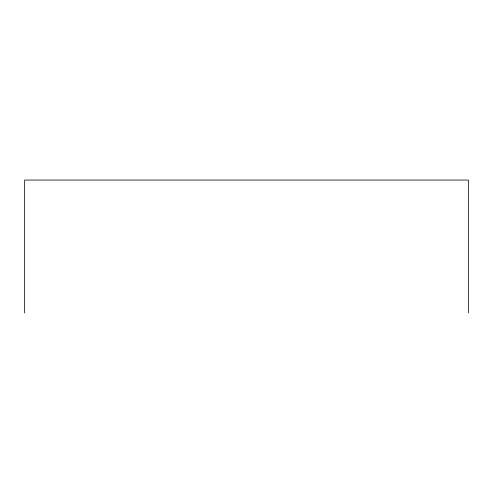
<?xml version="1.0" encoding="UTF-8"?>
<svg xmlns="http://www.w3.org/2000/svg" width="493" height="493" viewBox="0 0 493 493"><rect width="100%" height="100%" fill="white"/><g stroke="black" fill="none" stroke-linecap="round" stroke-linejoin="round"><path stroke-width="0.74" d="M468.35 312.944L468.35 180.056L24.65 180.056L24.65 312.944"/></g></svg>
